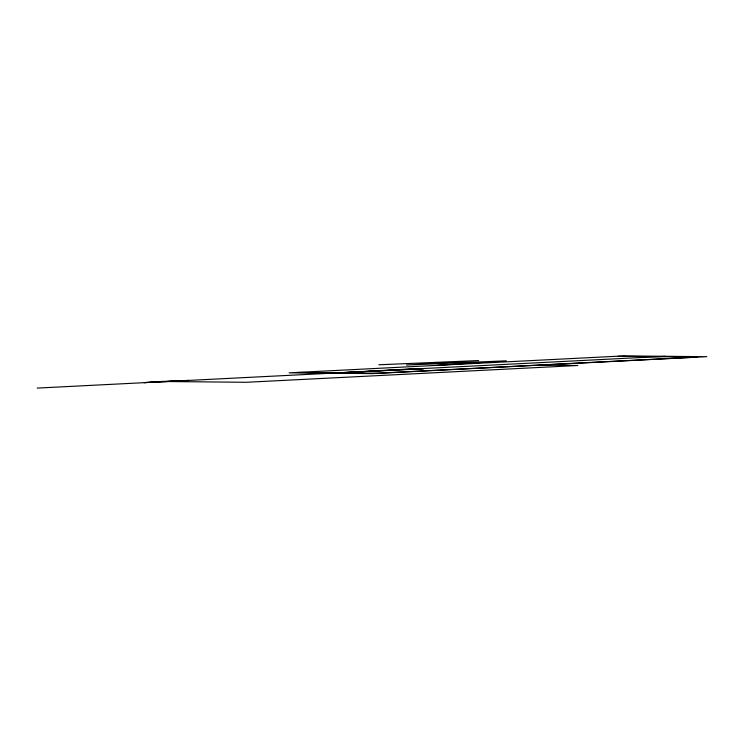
<?xml version="1.0" encoding="UTF-8"?>
<svg xmlns="http://www.w3.org/2000/svg" width="744" height="744" viewBox="0 0 744 744"><rect width="100%" height="100%" fill="white"/><g stroke="black" fill="none" stroke-linecap="round" stroke-linejoin="round"><path stroke-width="1.12" d="M437.667 365.332L506.301 360.821L406.522 365.044L478.625 360.561L378.836 364.783M161.16 381.486L144.169 382.611L189.013 380.482L188.148 380.435L161.16 381.486L246.459 382.277L577.846 365.499L539.484 365.146M37.2 388.089L665.276 356.292M617.883 356.32L697.054 357.055L378.045 373.2L298.874 372.474M416.082 368.689L330.652 373.237L423.457 368.754L416.082 368.689M623.751 355.911L289.128 372.846L372.177 373.618L706.8 356.674L623.751 355.911"/></g></svg>
